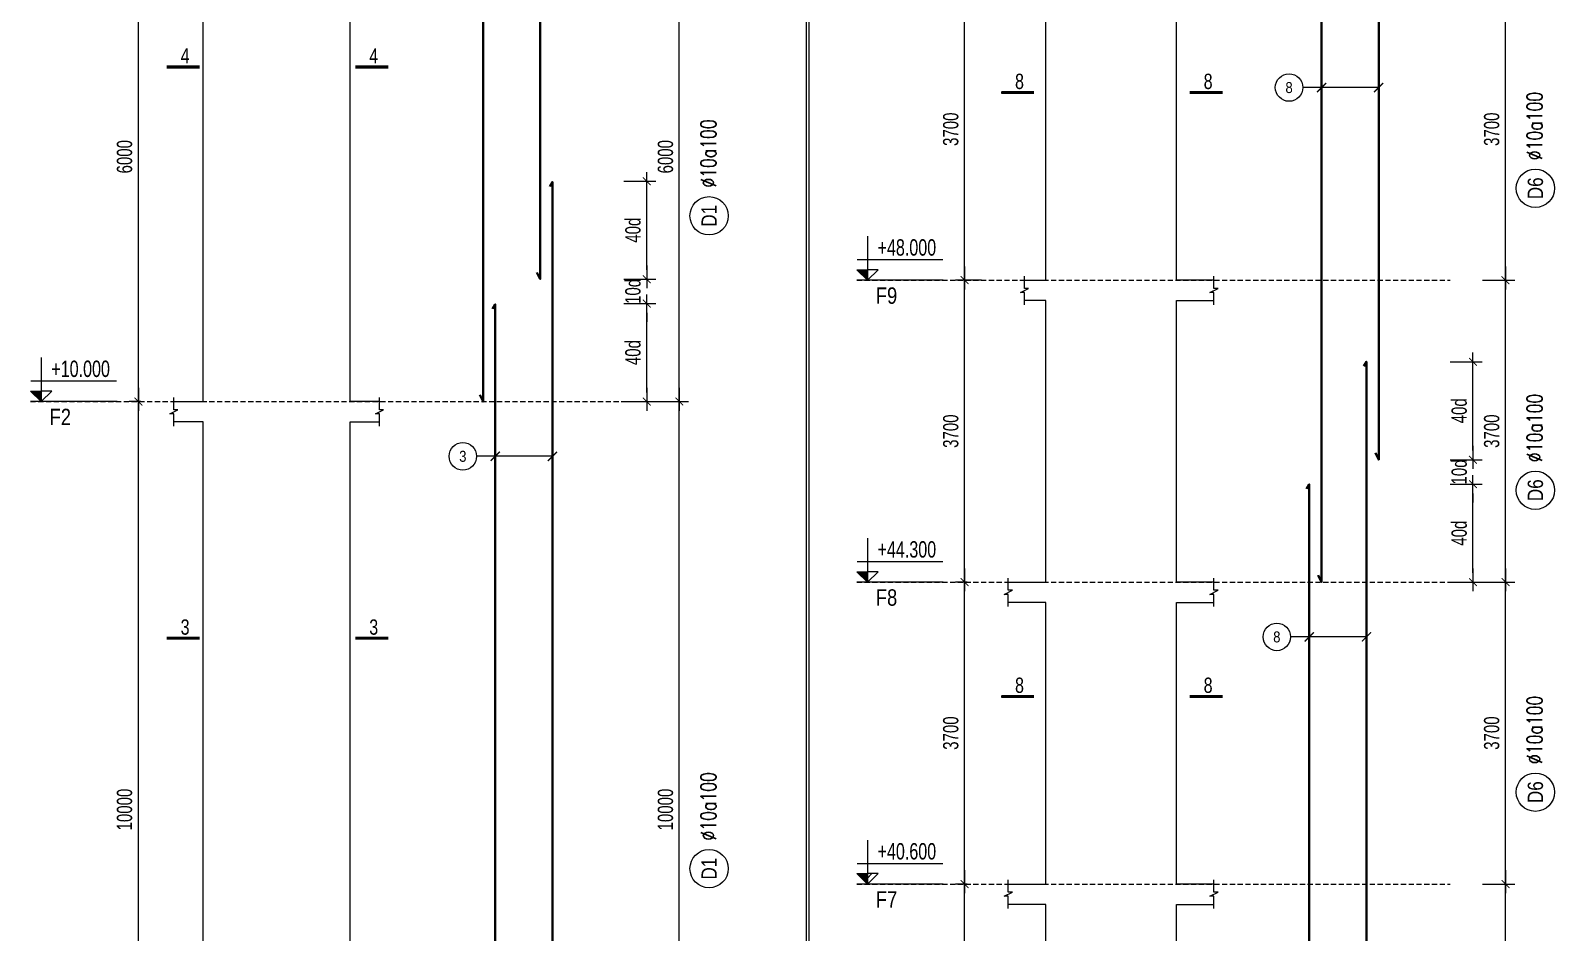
# Model space of a CAD drawing. Header units: millimetres. Extents: x 415878 to 795945, y 85573 to 378758.
# Drawn here: x 559575 to 578248, y 357072 to 368126 of the extents above; entities that cross this region are included whole.
import ezdxf
from ezdxf.enums import TextEntityAlignment as Align
from ezdxf.xclip import XClip

# ---------------------------------------------------------------- set-up
doc = ezdxf.new("R2010")
doc.units = ezdxf.units.MM
doc.linetypes.add('DASHED2', pattern=[9.524999999999999, 6.35, -3.175])
doc.layers.get('0').update_dxf_attribs({"lineweight": 20})
doc.layers.get('Defpoints').update_dxf_attribs({"color": 151, "lineweight": 9})
for name, color, linetype, lineweight in [('NDC_S_ANNO', 7, 'Continuous', 20), ('NDC_S_CONTINUOUS', 3, 'Continuous', 20), ('NDC_S_DIM', 1, 'Continuous', 15), ('NDC_S_ENG TITLE', 3, 'Continuous', 20), ('NDC_S_HATCH MATERIAL', 8, 'Continuous', 13), ('NDC_S_LEADER', 1, 'Continuous', 15), ('NDC_S_REBAR NO.', 7, 'Continuous', 20), ('NDC_S_REBAR NO. BOX', 1, 'Continuous', 9), ('NDC_S_STIRRUP', 4, 'Continuous', 40), ('NDC_S_TEXT SYMBOL', 7, 'Continuous', 20), ('NDC_S_VN TEXT', 7, 'Continuous', 20)]:
    doc.layers.add(name, color=color, linetype=linetype, lineweight=lineweight)
doc.styles.add('NDC_ANNO', font='', dxfattribs={"width": 0.8})
doc.styles.add('NDC_ARIAL', font='arial.ttf', dxfattribs={"width": 0.85})
doc.styles.add('NDC_DIM', font='', dxfattribs={"width": 0.75})
doc.styles.add('NDC_ROMANS', font='romans.shx', dxfattribs={"width": 0.7})
doc.styles.add('NDC_VIE TXT', font='arial.ttf', dxfattribs={"width": 0.8})
doc.styles.get('NDC_ANNO').set_extended_font_data('Dotum')
doc.styles.get('NDC_DIM').set_extended_font_data('Dotum')
doc.dimstyles.new('NDC_dim_75', dxfattribs={"dimscale": 75, "dimtxt": 2.5, "dimasz": 1.5, "dimexe": 1.5, "dimexo": 2.5, "dimgap": 1, "dimtad": 1, "dimdec": 0, "dimzin": 0, "dimdsep": 46, "dimtxsty": 'NDC_DIM', "dimblk": 'DIMMARK', "dimcen": 0.09, "dimdle": 1.2, "dimclrd": 1, "dimclre": 1, "dimclrt": 3, "dimadec": 0, "dimazin": 0, "dimtfac": 1, "dimtdec": 0, "dimtix": 1, "dimtofl": 0, "dimtmove": 0, "dimatfit": 3, "dimfxl": 8, "dimfxlon": 1, "dimtolj": 1, "dimtzin": 0, "dimarcsym": 0})

# ---------------------------------------------------------------- blocks, each defined once
blk = doc.blocks.new('*U25')
at = {"layer": 'NDC_S_ANNO', "color": 0, "linetype": 'ByBlock', "lineweight": -2}
blk.add_line((-4.357142640116527, 0.002997111644365447), (1.000000217026004, 0.002999782974066001), dxfattribs=at)
at = {"layer": 'NDC_S_ANNO', "ltscale": 0.005, "const_width": 0.5}
blk.add_lwpolyline([(1.000000217026004, 0.002999782974066001), (-4.357142640116527, 0.002997111644365447)], dxfattribs=at)
at = {"layer": 'NDC_S_TEXT SYMBOL', "linetype": 'ByBlock', "lineweight": -2, "style": 'NDC_ANNO', "width": 0.8}
blk.add_attdef('DETAIL', text='', height=2.5, dxfattribs=at).set_placement((-0.635006858396082, 1.824862175366434), align=Align.MIDDLE_RIGHT)
blk = doc.blocks.new('*U26')
at = {"layer": 'NDC_S_ANNO', "color": 0, "linetype": 'ByBlock', "lineweight": -2}
blk.add_line((1.000000217026004, 0.002997111644368654), (-4.357142640116527, 0.002999782974062794), dxfattribs=at)
at = {"layer": 'NDC_S_ANNO', "ltscale": 0.005, "const_width": 0.5}
blk.add_lwpolyline([(1.000000217026004, 0.002999782974066001), (-4.357142640116527, 0.002997111644365447)], dxfattribs=at)
at = {"layer": 'NDC_S_TEXT SYMBOL', "linetype": 'ByBlock', "lineweight": -2, "style": 'NDC_ANNO', "width": 0.8}
blk.add_attdef('DETAIL', text='', height=2.5, dxfattribs=at).set_placement((-0.635006858396082, 1.824862175366434), align=Align.MIDDLE_RIGHT)
blk = doc.blocks.new('DIMMARK')
at = {"layer": 'NDC_S_DIM', "color": 1}
blk.add_line((-1.5, 0), (1, 0), dxfattribs=at)
at = {"layer": 'NDC_S_DIM', "color": 2, "const_width": 0.1}
blk.add_lwpolyline([(-0.4242640687119285, -0.4242640687119285), (0.4242640687119285, 0.4242640687119285)], dxfattribs=at)
blk = doc.blocks.new('*D809')
at = {"layer": 'Defpoints', "color": 0, "transparency": 16777216}
for p in [(417199.433684675, 111329.3984995255), (417418.038433774, 111329.3984995255), (417418.0384337736, 101329.3984995254)]:
    blk.add_point(p, dxfattribs=at)
at = {"layer": 'NDC_S_HATCH MATERIAL', "color": 1, "lineweight": -2, "transparency": 16777216}
for p, q in [((417230.538433774, 111329.3984995255), (417086.933684675, 111329.3984995255)), ((417199.433684675, 101441.8984995254), (417199.433684675, 111216.8984995255)), ((417230.5384337736, 101329.3984995254), (417086.933684675, 101329.3984995254))]:
    blk.add_line(p, q, dxfattribs=at)
at = {"layer": 'NDC_S_HATCH MATERIAL', "color": 1, "lineweight": -2, "transparency": 16777216, "xscale": 112.5, "yscale": 112.5, "zscale": 112.5}
for p, rotation in [((417199.433684675, 111329.3984995255), 90), ((417199.433684675, 101329.3984995254), 270)]:
    blk.add_blockref('DIMMARK', p, dxfattribs=dict(at, rotation=rotation))
at = {"layer": 'NDC_S_HATCH MATERIAL', "color": 3, "transparency": 16777216, "insert": (417030.683684675, 106329.3984995255), "char_height": 187.5, "attachment_point": 5, "rotation": 90, "style": 'NDC_DIM'}
blk.add_mtext('\\A1;10000', dxfattribs=at)
blk = doc.blocks.new('*D810')
at = {"layer": 'Defpoints', "color": 0, "transparency": 16777216}
for p in [(417199.4336846752, 117329.3984995255), (417418.038433774, 117329.3984995255), (417418.038433774, 111329.3984995255)]:
    blk.add_point(p, dxfattribs=at)
at = {"layer": 'NDC_S_HATCH MATERIAL', "color": 1, "lineweight": -2, "transparency": 16777216}
for p, q in [((417230.538433774, 117329.3984995255), (417086.9336846752, 117329.3984995255)), ((417199.4336846752, 111441.8984995255), (417199.4336846752, 117216.8984995255)), ((417230.538433774, 111329.3984995255), (417086.9336846752, 111329.3984995255))]:
    blk.add_line(p, q, dxfattribs=at)
at = {"layer": 'NDC_S_HATCH MATERIAL', "color": 1, "lineweight": -2, "transparency": 16777216, "xscale": 112.5, "yscale": 112.5, "zscale": 112.5}
for p, rotation in [((417199.4336846752, 117329.3984995255), 90), ((417199.4336846752, 111329.3984995255), 270)]:
    blk.add_blockref('DIMMARK', p, dxfattribs=dict(at, rotation=rotation))
at = {"layer": 'NDC_S_HATCH MATERIAL', "color": 3, "transparency": 16777216, "insert": (417030.6836846752, 114329.3984995255), "char_height": 187.5, "attachment_point": 5, "rotation": 90, "style": 'NDC_DIM'}
blk.add_mtext('\\A1;6000', dxfattribs=at)
blk = doc.blocks.new('*D814')
at = {"layer": 'Defpoints', "color": 0, "transparency": 16777216}
for p in [(417199.4336846757, 141929.3984995254), (417418.0384337744, 141929.3984995254), (417418.0384337742, 138229.3984995254)]:
    blk.add_point(p, dxfattribs=at)
at = {"layer": 'NDC_S_HATCH MATERIAL', "color": 1, "lineweight": -2, "transparency": 16777216}
for p, q in [((417230.5384337744, 141929.3984995254), (417086.9336846757, 141929.3984995254)), ((417199.4336846757, 138341.8984995254), (417199.4336846757, 141816.8984995254)), ((417230.5384337742, 138229.3984995254), (417086.9336846757, 138229.3984995254))]:
    blk.add_line(p, q, dxfattribs=at)
at = {"layer": 'NDC_S_HATCH MATERIAL', "color": 1, "lineweight": -2, "transparency": 16777216, "xscale": 112.5, "yscale": 112.5, "zscale": 112.5}
for p, rotation in [((417199.4336846757, 141929.3984995254), 90), ((417199.4336846757, 138229.3984995254), 270)]:
    blk.add_blockref('DIMMARK', p, dxfattribs=dict(at, rotation=rotation))
at = {"layer": 'NDC_S_HATCH MATERIAL', "color": 3, "transparency": 16777216, "insert": (417030.6836846756, 140079.3984995254), "char_height": 187.5, "attachment_point": 5, "rotation": 90, "style": 'NDC_DIM'}
blk.add_mtext('\\A1;3700', dxfattribs=at)
blk = doc.blocks.new('*D815')
at = {"layer": 'Defpoints', "color": 0, "transparency": 16777216}
for p in [(417199.4336846759, 145629.3984995254), (417418.0384337744, 145629.3984995254), (417418.0384337744, 141929.3984995254)]:
    blk.add_point(p, dxfattribs=at)
at = {"layer": 'NDC_S_HATCH MATERIAL', "color": 1, "lineweight": -2, "transparency": 16777216}
for p, q in [((417230.5384337744, 145629.3984995254), (417086.9336846759, 145629.3984995254)), ((417199.4336846759, 142041.8984995254), (417199.4336846759, 145516.8984995254)), ((417230.5384337744, 141929.3984995254), (417086.9336846759, 141929.3984995254))]:
    blk.add_line(p, q, dxfattribs=at)
at = {"layer": 'NDC_S_HATCH MATERIAL', "color": 1, "lineweight": -2, "transparency": 16777216, "xscale": 112.5, "yscale": 112.5, "zscale": 112.5}
for p, rotation in [((417199.4336846759, 145629.3984995254), 90), ((417199.4336846759, 141929.3984995254), 270)]:
    blk.add_blockref('DIMMARK', p, dxfattribs=dict(at, rotation=rotation))
at = {"layer": 'NDC_S_HATCH MATERIAL', "color": 3, "transparency": 16777216, "insert": (417030.6836846758, 143779.3984995254), "char_height": 187.5, "attachment_point": 5, "rotation": 90, "style": 'NDC_DIM'}
blk.add_mtext('\\A1;3700', dxfattribs=at)
blk = doc.blocks.new('*D816')
at = {"layer": 'Defpoints', "color": 0, "transparency": 16777216}
for p in [(417199.4336846761, 149329.3984995254), (417595.8055082398, 149329.3984995254), (417418.0384337744, 145629.3984995254)]:
    blk.add_point(p, dxfattribs=at)
at = {"layer": 'NDC_S_HATCH MATERIAL', "color": 1, "lineweight": -2, "transparency": 16777216}
for p, q in [((417408.3055082398, 149329.3984995254), (417086.9336846761, 149329.3984995254)), ((417199.4336846761, 145741.8984995254), (417199.4336846761, 149216.8984995254)), ((417230.5384337744, 145629.3984995254), (417086.9336846761, 145629.3984995254))]:
    blk.add_line(p, q, dxfattribs=at)
at = {"layer": 'NDC_S_HATCH MATERIAL', "color": 1, "lineweight": -2, "transparency": 16777216, "xscale": 112.5, "yscale": 112.5, "zscale": 112.5}
for p, rotation in [((417199.4336846761, 149329.3984995254), 90), ((417199.4336846761, 145629.3984995254), 270)]:
    blk.add_blockref('DIMMARK', p, dxfattribs=dict(at, rotation=rotation))
at = {"layer": 'NDC_S_HATCH MATERIAL', "color": 3, "transparency": 16777216, "insert": (417030.6836846761, 147479.3984995254), "char_height": 187.5, "attachment_point": 5, "rotation": 90, "style": 'NDC_DIM'}
blk.add_mtext('\\A1;3700', dxfattribs=at)
blk = doc.blocks.new('*D817')
at = {"layer": 'Defpoints', "color": 0, "transparency": 16777216}
for p in [(417199.4336846764, 153029.3984995254), (417430.9967218214, 153029.3984995254), (417595.8055082398, 149329.3984995254)]:
    blk.add_point(p, dxfattribs=at)
at = {"layer": 'NDC_S_HATCH MATERIAL', "color": 1, "lineweight": -2, "transparency": 16777216}
for p, q in [((417243.4967218214, 153029.3984995254), (417086.9336846764, 153029.3984995254)), ((417199.4336846764, 149441.8984995254), (417199.4336846764, 152916.8984995254)), ((417408.3055082398, 149329.3984995254), (417086.9336846764, 149329.3984995254))]:
    blk.add_line(p, q, dxfattribs=at)
at = {"layer": 'NDC_S_HATCH MATERIAL', "color": 1, "lineweight": -2, "transparency": 16777216, "xscale": 112.5, "yscale": 112.5, "zscale": 112.5}
for p, rotation in [((417199.4336846764, 153029.3984995254), 90), ((417199.4336846764, 149329.3984995254), 270)]:
    blk.add_blockref('DIMMARK', p, dxfattribs=dict(at, rotation=rotation))
at = {"layer": 'NDC_S_HATCH MATERIAL', "color": 3, "transparency": 16777216, "insert": (417030.6836846763, 151179.3984995254), "char_height": 187.5, "attachment_point": 5, "rotation": 90, "style": 'NDC_DIM'}
blk.add_mtext('\\A1;3700', dxfattribs=at)
blk = doc.blocks.new('*D851')
at = {"layer": 'Defpoints', "color": 0, "transparency": 16777216}
for p in [(419794.5496749418, 112529.3984995251), (423428.6123127638, 112529.3984995251), (419794.5496749418, 111329.3984995254)]:
    blk.add_point(p, dxfattribs=at)
at = {"layer": 'NDC_S_HATCH MATERIAL', "color": 1, "lineweight": -2, "transparency": 16777216}
for p, q in [((423147.3623127638, 112529.3984995251), (423541.1123127638, 112529.3984995251)), ((423428.6123127638, 111441.8984995254), (423428.6123127638, 112416.8984995251)), ((423147.3623127638, 111329.3984995254), (423541.1123127638, 111329.3984995254))]:
    blk.add_line(p, q, dxfattribs=at)
at = {"layer": 'NDC_S_HATCH MATERIAL', "color": 1, "lineweight": -2, "transparency": 16777216, "xscale": 112.5, "yscale": 112.5, "zscale": 112.5}
for p, rotation in [((423428.6123127638, 112529.3984995251), 90), ((423428.6123127638, 111329.3984995254), 270)]:
    blk.add_blockref('DIMMARK', p, dxfattribs=dict(at, rotation=rotation))
at = {"layer": 'NDC_S_HATCH MATERIAL', "color": 3, "transparency": 16777216, "insert": (423259.8623127638, 111929.3984995253), "char_height": 187.5, "attachment_point": 5, "rotation": 90, "style": 'NDC_DIM'}
blk.add_mtext('\\A1;\\A1;40d', dxfattribs=at)
blk = doc.blocks.new('*D852')
at = {"layer": 'Defpoints', "color": 0, "transparency": 16777216}
for p in [(419794.5496749418, 112829.3984995251), (423428.612312764, 112829.3984995251), (419794.5496749418, 112529.3984995251)]:
    blk.add_point(p, dxfattribs=at)
at = {"layer": 'NDC_S_HATCH MATERIAL', "color": 1, "lineweight": -2, "transparency": 16777216}
for p, q in [((423428.612312764, 112941.8984995251), (423428.612312764, 113054.3984995251)), ((423147.362312764, 112829.3984995251), (423541.112312764, 112829.3984995251)), ((423147.362312764, 112529.3984995251), (423541.112312764, 112529.3984995251)), ((423428.612312764, 112416.8984995251), (423428.612312764, 112304.3984995251))]:
    blk.add_line(p, q, dxfattribs=at)
at = {"layer": 'NDC_S_HATCH MATERIAL', "color": 1, "lineweight": -2, "transparency": 16777216, "xscale": 112.5, "yscale": 112.5, "zscale": 112.5}
for p, rotation in [((423428.612312764, 112829.3984995251), 270), ((423428.612312764, 112529.3984995251), 90)]:
    blk.add_blockref('DIMMARK', p, dxfattribs=dict(at, rotation=rotation))
at = {"layer": 'NDC_S_HATCH MATERIAL', "color": 3, "transparency": 16777216, "insert": (423259.862312764, 112679.3984995252), "char_height": 187.5, "attachment_point": 5, "rotation": 90, "style": 'NDC_DIM'}
blk.add_mtext('\\A1;\\A1;10d', dxfattribs=at)
blk = doc.blocks.new('*D853')
at = {"layer": 'Defpoints', "color": 0, "transparency": 16777216}
for p in [(419794.5496749418, 114029.3984995251), (423428.6123127642, 114029.3984995251), (419794.5496749418, 112829.3984995251)]:
    blk.add_point(p, dxfattribs=at)
at = {"layer": 'NDC_S_HATCH MATERIAL', "color": 1, "lineweight": -2, "transparency": 16777216}
for p, q in [((423147.3623127642, 114029.3984995251), (423541.1123127642, 114029.3984995251)), ((423428.6123127642, 112941.8984995251), (423428.6123127642, 113916.8984995251)), ((423147.3623127642, 112829.3984995251), (423541.1123127642, 112829.3984995251))]:
    blk.add_line(p, q, dxfattribs=at)
at = {"layer": 'NDC_S_HATCH MATERIAL', "color": 1, "lineweight": -2, "transparency": 16777216, "xscale": 112.5, "yscale": 112.5, "zscale": 112.5}
for p, rotation in [((423428.6123127642, 114029.3984995251), 90), ((423428.6123127642, 112829.3984995251), 270)]:
    blk.add_blockref('DIMMARK', p, dxfattribs=dict(at, rotation=rotation))
at = {"layer": 'NDC_S_HATCH MATERIAL', "color": 3, "transparency": 16777216, "insert": (423259.8623127642, 113429.3984995252), "char_height": 187.5, "attachment_point": 5, "rotation": 90, "style": 'NDC_DIM'}
blk.add_mtext('\\A1;\\A1;40d', dxfattribs=at)
blk = doc.blocks.new('*D866')
at = {"layer": 'Defpoints', "color": 0, "transparency": 16777216}
for p in [(419794.5496749418, 146829.3984995252), (423428.6123127689, 146829.3984995252), (419794.5496749418, 145629.3984995254)]:
    blk.add_point(p, dxfattribs=at)
at = {"layer": 'NDC_S_HATCH MATERIAL', "color": 1, "lineweight": -2, "transparency": 16777216}
for p, q in [((423147.3623127689, 146829.3984995252), (423541.1123127689, 146829.3984995252)), ((423428.6123127689, 145741.8984995254), (423428.6123127689, 146716.8984995252)), ((423147.3623127689, 145629.3984995254), (423541.1123127689, 145629.3984995254))]:
    blk.add_line(p, q, dxfattribs=at)
at = {"layer": 'NDC_S_HATCH MATERIAL', "color": 1, "lineweight": -2, "transparency": 16777216, "xscale": 112.5, "yscale": 112.5, "zscale": 112.5}
for p, rotation in [((423428.6123127689, 146829.3984995252), 90), ((423428.6123127689, 145629.3984995254), 270)]:
    blk.add_blockref('DIMMARK', p, dxfattribs=dict(at, rotation=rotation))
at = {"layer": 'NDC_S_HATCH MATERIAL', "color": 3, "transparency": 16777216, "insert": (423259.8623127688, 146229.3984995253), "char_height": 187.5, "attachment_point": 5, "rotation": 90, "style": 'NDC_DIM'}
blk.add_mtext('\\A1;\\A1;40d', dxfattribs=at)
blk = doc.blocks.new('*D867')
at = {"layer": 'Defpoints', "color": 0, "transparency": 16777216}
for p in [(419794.5496749418, 147129.3984995252), (423428.6123127691, 147129.3984995252), (419794.5496749418, 146829.3984995252)]:
    blk.add_point(p, dxfattribs=at)
at = {"layer": 'NDC_S_HATCH MATERIAL', "color": 1, "lineweight": -2, "transparency": 16777216}
for p, q in [((423428.6123127691, 147241.8984995252), (423428.6123127691, 147354.3984995252)), ((423147.3623127691, 147129.3984995252), (423541.1123127691, 147129.3984995252)), ((423147.3623127691, 146829.3984995252), (423541.1123127691, 146829.3984995252)), ((423428.6123127691, 146716.8984995252), (423428.6123127691, 146604.3984995252))]:
    blk.add_line(p, q, dxfattribs=at)
at = {"layer": 'NDC_S_HATCH MATERIAL', "color": 1, "lineweight": -2, "transparency": 16777216, "xscale": 112.5, "yscale": 112.5, "zscale": 112.5}
for p, rotation in [((423428.6123127691, 147129.3984995252), 270), ((423428.6123127691, 146829.3984995252), 90)]:
    blk.add_blockref('DIMMARK', p, dxfattribs=dict(at, rotation=rotation))
at = {"layer": 'NDC_S_HATCH MATERIAL', "color": 3, "transparency": 16777216, "insert": (423259.8623127691, 146979.3984995252), "char_height": 187.5, "attachment_point": 5, "rotation": 90, "style": 'NDC_DIM'}
blk.add_mtext('\\A1;\\A1;10d', dxfattribs=at)
blk = doc.blocks.new('*D868')
at = {"layer": 'Defpoints', "color": 0, "transparency": 16777216}
for p in [(419794.5496749418, 148329.3984995252), (423428.6123127693, 148329.3984995252), (419794.5496749418, 147129.3984995252)]:
    blk.add_point(p, dxfattribs=at)
at = {"layer": 'NDC_S_HATCH MATERIAL', "color": 1, "lineweight": -2, "transparency": 16777216}
for p, q in [((423147.3623127693, 148329.3984995252), (423541.1123127693, 148329.3984995252)), ((423428.6123127693, 147241.8984995252), (423428.6123127693, 148216.8984995252)), ((423147.3623127693, 147129.3984995252), (423541.1123127693, 147129.3984995252))]:
    blk.add_line(p, q, dxfattribs=at)
at = {"layer": 'NDC_S_HATCH MATERIAL', "color": 1, "lineweight": -2, "transparency": 16777216, "xscale": 112.5, "yscale": 112.5, "zscale": 112.5}
for p, rotation in [((423428.6123127693, 148329.3984995252), 90), ((423428.6123127693, 147129.3984995252), 270)]:
    blk.add_blockref('DIMMARK', p, dxfattribs=dict(at, rotation=rotation))
at = {"layer": 'NDC_S_HATCH MATERIAL', "color": 3, "transparency": 16777216, "insert": (423259.8623127693, 147729.3984995252), "char_height": 187.5, "attachment_point": 5, "rotation": 90, "style": 'NDC_DIM'}
blk.add_mtext('\\A1;\\A1;40d', dxfattribs=at)
blk = doc.blocks.new('*D923')
at = {"layer": 'Defpoints', "color": 0, "transparency": 16777216}
for p in [(419794.5496749418, 111329.3984995254), (423826.9947222878, 111329.3984995254), (419794.5496749418, 101329.3984995253)]:
    blk.add_point(p, dxfattribs=at)
at = {"layer": 'NDC_S_VN TEXT', "color": 1, "lineweight": -2, "transparency": 16777216}
for p, q in [((423545.7447222878, 111329.3984995254), (423939.4947222878, 111329.3984995254)), ((423826.9947222878, 101441.8984995253), (423826.9947222878, 111216.8984995254)), ((423545.7447222878, 101329.3984995253), (423939.4947222878, 101329.3984995253))]:
    blk.add_line(p, q, dxfattribs=at)
at = {"layer": 'NDC_S_VN TEXT', "color": 1, "lineweight": -2, "transparency": 16777216, "xscale": 112.5, "yscale": 112.5, "zscale": 112.5}
for p, rotation in [((423826.9947222878, 111329.3984995254), 90), ((423826.9947222878, 101329.3984995253), 270)]:
    blk.add_blockref('DIMMARK', p, dxfattribs=dict(at, rotation=rotation))
at = {"layer": 'NDC_S_VN TEXT', "color": 3, "transparency": 16777216, "insert": (423658.2447222878, 106329.3984995254), "char_height": 187.5, "attachment_point": 5, "rotation": 90, "style": 'NDC_DIM'}
blk.add_mtext('\\A1;10000', dxfattribs=at)
blk = doc.blocks.new('*D924')
at = {"layer": 'Defpoints', "color": 0, "transparency": 16777216}
for p in [(419794.5496749418, 117329.3984995254), (423826.994722288, 117329.3984995254), (419794.5496749418, 111329.3984995254)]:
    blk.add_point(p, dxfattribs=at)
at = {"layer": 'NDC_S_VN TEXT', "color": 1, "lineweight": -2, "transparency": 16777216}
for p, q in [((423545.744722288, 117329.3984995254), (423939.494722288, 117329.3984995254)), ((423826.994722288, 111441.8984995254), (423826.994722288, 117216.8984995254)), ((423545.744722288, 111329.3984995254), (423939.494722288, 111329.3984995254))]:
    blk.add_line(p, q, dxfattribs=at)
at = {"layer": 'NDC_S_VN TEXT', "color": 1, "lineweight": -2, "transparency": 16777216, "xscale": 112.5, "yscale": 112.5, "zscale": 112.5}
for p, rotation in [((423826.994722288, 117329.3984995254), 90), ((423826.994722288, 111329.3984995254), 270)]:
    blk.add_blockref('DIMMARK', p, dxfattribs=dict(at, rotation=rotation))
at = {"layer": 'NDC_S_VN TEXT', "color": 3, "transparency": 16777216, "insert": (423658.244722288, 114329.3984995255), "char_height": 187.5, "attachment_point": 5, "rotation": 90, "style": 'NDC_DIM'}
blk.add_mtext('\\A1;6000', dxfattribs=at)
blk = doc.blocks.new('*D928')
at = {"layer": 'Defpoints', "color": 0, "transparency": 16777216}
for p in [(419794.5496749418, 141929.3984995254), (423826.994722289, 141929.3984995254), (419794.5496749418, 138229.3984995256)]:
    blk.add_point(p, dxfattribs=at)
at = {"layer": 'NDC_S_VN TEXT', "color": 1, "lineweight": -2, "transparency": 16777216}
for p, q in [((423545.744722289, 141929.3984995254), (423939.494722289, 141929.3984995254)), ((423826.994722289, 138341.8984995256), (423826.994722289, 141816.8984995254)), ((423545.744722289, 138229.3984995256), (423939.494722289, 138229.3984995256))]:
    blk.add_line(p, q, dxfattribs=at)
at = {"layer": 'NDC_S_VN TEXT', "color": 1, "lineweight": -2, "transparency": 16777216, "xscale": 112.5, "yscale": 112.5, "zscale": 112.5}
for p, rotation in [((423826.994722289, 141929.3984995254), 90), ((423826.994722289, 138229.3984995256), 270)]:
    blk.add_blockref('DIMMARK', p, dxfattribs=dict(at, rotation=rotation))
at = {"layer": 'NDC_S_VN TEXT', "color": 3, "transparency": 16777216, "insert": (423658.2447222889, 140079.3984995255), "char_height": 187.5, "attachment_point": 5, "rotation": 90, "style": 'NDC_DIM'}
blk.add_mtext('\\A1;3700', dxfattribs=at)
blk = doc.blocks.new('*D929')
at = {"layer": 'Defpoints', "color": 0, "transparency": 16777216}
for p in [(419794.5496749418, 145629.3984995255), (423826.9947222892, 145629.3984995255), (419794.5496749418, 141929.3984995254)]:
    blk.add_point(p, dxfattribs=at)
at = {"layer": 'NDC_S_VN TEXT', "color": 1, "lineweight": -2, "transparency": 16777216}
for p, q in [((423545.7447222892, 145629.3984995255), (423939.4947222892, 145629.3984995255)), ((423826.9947222892, 142041.8984995254), (423826.9947222892, 145516.8984995255)), ((423545.7447222892, 141929.3984995254), (423939.4947222892, 141929.3984995254))]:
    blk.add_line(p, q, dxfattribs=at)
at = {"layer": 'NDC_S_VN TEXT', "color": 1, "lineweight": -2, "transparency": 16777216, "xscale": 112.5, "yscale": 112.5, "zscale": 112.5}
for p, rotation in [((423826.9947222892, 145629.3984995255), 90), ((423826.9947222892, 141929.3984995254), 270)]:
    blk.add_blockref('DIMMARK', p, dxfattribs=dict(at, rotation=rotation))
at = {"layer": 'NDC_S_VN TEXT', "color": 3, "transparency": 16777216, "insert": (423658.2447222891, 143779.3984995255), "char_height": 187.5, "attachment_point": 5, "rotation": 90, "style": 'NDC_DIM'}
blk.add_mtext('\\A1;3700', dxfattribs=at)
blk = doc.blocks.new('*D930')
at = {"layer": 'Defpoints', "color": 0, "transparency": 16777216}
for p in [(419794.5496749418, 149329.3984995254), (423826.9947222894, 149329.3984995254), (419794.5496749418, 145629.3984995255)]:
    blk.add_point(p, dxfattribs=at)
at = {"layer": 'NDC_S_VN TEXT', "color": 1, "lineweight": -2, "transparency": 16777216}
for p, q in [((423545.7447222894, 149329.3984995254), (423939.4947222894, 149329.3984995254)), ((423826.9947222894, 145741.8984995255), (423826.9947222894, 149216.8984995254)), ((423545.7447222894, 145629.3984995255), (423939.4947222894, 145629.3984995255))]:
    blk.add_line(p, q, dxfattribs=at)
at = {"layer": 'NDC_S_VN TEXT', "color": 1, "lineweight": -2, "transparency": 16777216, "xscale": 112.5, "yscale": 112.5, "zscale": 112.5}
for p, rotation in [((423826.9947222894, 149329.3984995254), 90), ((423826.9947222894, 145629.3984995255), 270)]:
    blk.add_blockref('DIMMARK', p, dxfattribs=dict(at, rotation=rotation))
at = {"layer": 'NDC_S_VN TEXT', "color": 3, "transparency": 16777216, "insert": (423658.2447222894, 147479.3984995255), "char_height": 187.5, "attachment_point": 5, "rotation": 90, "style": 'NDC_DIM'}
blk.add_mtext('\\A1;3700', dxfattribs=at)
blk = doc.blocks.new('*D931')
at = {"layer": 'Defpoints', "color": 0, "transparency": 16777216}
for p in [(419794.5496749418, 153029.3984995254), (423826.9947222897, 153029.3984995254), (419794.5496749418, 149329.3984995254)]:
    blk.add_point(p, dxfattribs=at)
at = {"layer": 'NDC_S_VN TEXT', "color": 1, "lineweight": -2, "transparency": 16777216}
for p, q in [((423545.7447222897, 153029.3984995254), (423939.4947222897, 153029.3984995254)), ((423826.9947222897, 149441.8984995254), (423826.9947222897, 152916.8984995254)), ((423545.7447222897, 149329.3984995254), (423939.4947222897, 149329.3984995254))]:
    blk.add_line(p, q, dxfattribs=at)
at = {"layer": 'NDC_S_VN TEXT', "color": 1, "lineweight": -2, "transparency": 16777216, "xscale": 112.5, "yscale": 112.5, "zscale": 112.5}
for p, rotation in [((423826.9947222897, 153029.3984995254), 90), ((423826.9947222897, 149329.3984995254), 270)]:
    blk.add_blockref('DIMMARK', p, dxfattribs=dict(at, rotation=rotation))
at = {"layer": 'NDC_S_VN TEXT', "color": 3, "transparency": 16777216, "insert": (423658.2447222896, 151179.3984995254), "char_height": 187.5, "attachment_point": 5, "rotation": 90, "style": 'NDC_DIM'}
blk.add_mtext('\\A1;3700', dxfattribs=at)
blk = doc.blocks.new('CD')
at = {"layer": 'NDC_S_ANNO'}
blk.add_hatch(color=3, dxfattribs=at).paths.add_polyline_path([(5.820766091346741e-10, 159.6954857552046), (-161.2010908627417, 159.6954857552046), (5.820766091346741e-10, -5.529727786779404e-10)])
at = {"layer": 'NDC_S_ANNO', "ltscale": 50}
h = blk.add_hatch(dxfattribs=at)
h.set_pattern_fill('ANSI31', color=256, scale=140.6250541793833, style=0)
h.set_pattern_definition([(45, (5.820766091346741e-10, 0), (-315.7122508925224, 315.7122508925224), [])])
h.paths.add_polyline_path([(5.820766091346741e-10, 159.6954857552046), (5.820766091346741e-10, -5.529727786779404e-10), (161.2010908930097, 159.6954857552046)])
for p, q in [((-159.2704896852956, 314.0833880473947), (1146.947077315999, 314.0833880473947)), ((1156.125648126763, 0), (-163.8695725132129, 0))]:
    blk.add_line(p, q, dxfattribs=at)
for points in [[(5.820766091346741e-10, 669.4950748638657), (5.820766091346741e-10, -5.529727786779404e-10)], [(5.820766091346741e-10, -5.529727786779404e-10), (-161.2010908627417, 159.6954857552046), (5.820766091346741e-10, 159.6954857552046)], [(5.820766091346741e-10, -5.529727786779404e-10), (161.2010908930097, 159.6954857552046), (5.820766091346741e-10, 159.6954857552046)]]:
    blk.add_lwpolyline(points, dxfattribs=at)
at = {"layer": 'NDC_S_TEXT SYMBOL', "color": 3, "style": 'NDC_DIM', "width": 0.7}
blk.add_attdef('COT', (153.9534816145897, 374.6377722059842), '', height=250, dxfattribs=at)
blk = doc.blocks.new('MATDUNGCOTC1')
at = {"layer": 'NDC_S_CONTINUOUS'}
for points in [[(417934.5496749418, 149329.3984995254), (418194.5496749418, 149329.3984995254), (418194.5496749418, 152779.3984995254), (417934.5496749418, 152779.3984995254)], [(420254.5496749418, 149329.3984995254), (419794.5496749418, 149329.3984995254), (419794.5496749418, 152779.3984995254), (420124.5496749418, 152779.3984995254)], [(417734.5496749418, 145629.3984995254), (418194.5496749418, 145629.3984995254), (418194.5496749418, 149079.3984995254), (417934.5496749418, 149079.3984995254)], [(420254.5496749418, 145629.3984995254), (419794.5496749418, 145629.3984995254), (419794.5496749418, 149079.3984995254), (420254.5496749418, 149079.3984995254)], [(417734.5496749418, 141929.3984995254), (418194.5496749418, 141929.3984995254), (418194.5496749418, 145379.3984995254), (417734.5496749418, 145379.3984995254)], [(420254.5496749418, 141929.3984995254), (419794.5496749418, 141929.3984995254), (419794.5496749418, 145379.3984995254), (420254.5496749418, 145379.3984995254)], [(417734.5496749418, 138229.3984995254), (418194.5496749418, 138229.3984995254), (418194.5496749418, 141679.3984995254), (417734.5496749418, 141679.3984995254)], [(420254.5496749418, 138229.3984995254), (419794.5496749418, 138229.3984995254), (419794.5496749418, 141679.3984995254), (420254.5496749418, 141679.3984995254)], [(417634.5496749418, 111329.3984995254), (417994.5496749418, 111329.3984995254), (417994.5496749418, 117079.3984995254), (417634.5496749418, 117079.3984995254)], [(420154.5496749418, 111329.3984995254), (419794.5496749418, 111329.3984995254), (419794.5496749418, 117079.3984995254), (420154.5496749418, 117079.3984995254)], [(417634.5496749418, 101329.3984995254), (417994.5496749418, 101329.3984995254), (417994.5496749418, 111079.3984995254), (417634.5496749418, 111079.3984995254)], [(420154.5496749418, 101329.3984995254), (419794.5496749418, 101329.3984995254), (419794.5496749418, 111079.3984995254), (420154.5496749418, 111079.3984995254)]]:
    blk.add_lwpolyline(points, dxfattribs=at)
at = {"layer": 'NDC_S_DIM', "ltscale": 40}
for points in [[(417934.5496749418, 149029.3984995254), (417934.5496749418, 149179.3984995254), (417884.5496749418, 149179.3984995254), (417984.5496749418, 149229.3984995254), (417934.5496749418, 149229.3984995254), (417934.5496749418, 149379.3984995254)], [(420254.5496749418, 149029.3984995254), (420254.5496749418, 149179.3984995254), (420204.5496749418, 149179.3984995254), (420304.5496749418, 149229.3984995254), (420254.5496749418, 149229.3984995254), (420254.5496749418, 149379.3984995254)], [(417734.5496749418, 145329.3984995254), (417734.5496749418, 145479.3984995254), (417684.5496749418, 145479.3984995254), (417784.5496749418, 145529.3984995254), (417734.5496749418, 145529.3984995254), (417734.5496749418, 145679.3984995254)], [(420254.5496749418, 145329.3984995254), (420254.5496749418, 145479.3984995254), (420204.5496749418, 145479.3984995254), (420304.5496749418, 145529.3984995254), (420254.5496749418, 145529.3984995254), (420254.5496749418, 145679.3984995254)], [(417734.5496749418, 141629.3984995254), (417734.5496749418, 141779.3984995254), (417684.5496749418, 141779.3984995254), (417784.5496749418, 141829.3984995254), (417734.5496749418, 141829.3984995254), (417734.5496749418, 141979.3984995254)], [(420254.5496749418, 141629.3984995254), (420254.5496749418, 141779.3984995254), (420204.5496749418, 141779.3984995254), (420304.5496749418, 141829.3984995254), (420254.5496749418, 141829.3984995254), (420254.5496749418, 141979.3984995254)], [(417634.5496749418, 111029.3984995254), (417634.5496749418, 111179.3984995254), (417584.5496749418, 111179.3984995254), (417684.5496749418, 111229.3984995254), (417634.5496749418, 111229.3984995254), (417634.5496749418, 111379.3984995254)], [(420154.5496749418, 111029.3984995254), (420154.5496749418, 111179.3984995254), (420104.5496749418, 111179.3984995254), (420204.5496749418, 111229.3984995254), (420154.5496749418, 111229.3984995254), (420154.5496749418, 111379.3984995254)]]:
    blk.add_lwpolyline(points, dxfattribs=at)
at = {"layer": 'NDC_S_HATCH MATERIAL', "linetype": 'DASHED2', "ltscale": 10}
for p, q in [((415877.8793179487, 149329.3984995254), (423147.3623127794, 149329.3984995254)), ((415877.8793179487, 145629.3984995254), (423147.3623127794, 145629.3984995254)), ((415877.8793179487, 141929.3984995254), (423147.3623127794, 141929.3984995254)), ((415877.8793179487, 111329.3984995255), (423147.3623127794, 111329.3984995253))]:
    blk.add_line(p, q, dxfattribs=at)
at = {"layer": 'NDC_S_LEADER', "ltscale": 0.005}
for centre in [(421175.2516528851, 151690.3179543444), (421025.2516528828, 144958.3267508349), (421175.2516528799, 110658.3267508349)]:
    blk.add_circle(centre, 168.749999999483, dxfattribs=at)
at = {"layer": 'NDC_S_REBAR NO. BOX'}
for centre in [(424192.7199499724, 150455.5763106554), (424192.7199499722, 146755.5763106555), (424192.7199499719, 143055.5763106555), (424192.7199499708, 113605.5763106554), (424192.7199499698, 105605.5763106554)]:
    blk.add_circle(centre, 234.8327636705481, dxfattribs=at)
at = {"layer": 'NDC_S_STIRRUP'}
for points in [[(422233.1867700121, 147212.8430402989), (422273.1867700121, 147129.3984995255), (422273.1867700132, 155279.3984995252), (422239.6509448868, 155224.5513283254)], [(421533.1867700121, 145712.8430403025), (421573.1867700121, 145629.3984995291), (421573.1867700131, 154029.3984995253), (421539.6509448867, 153974.5513283255)], [(422083.1867700106, 139812.8430402951), (422123.1867700106, 139729.3984995217), (422123.1867700108, 148329.3984995252), (422089.6509448842, 148274.5513283254)], [(421383.1867700106, 138312.8430402988), (421423.1867700106, 138229.3984995254), (421423.1867700107, 146829.3984995254), (421389.6509448842, 146774.5513283255)], [(422083.1867700078, 112912.8430402951), (422123.1867700078, 112829.3984995217), (422123.1867700078, 120029.398499525), (422089.6509448812, 119974.5513283251)], [(421383.1867700078, 111412.8430402987), (421423.1867700078, 111329.3984995253), (421423.1867700078, 118529.3984995251), (421389.6509448812, 118474.5513283252)], [(422233.1867700073, 102912.8430402988), (422273.1867700073, 102829.3984995254), (422273.1867700078, 114021.3682989177), (422239.6509448812, 113966.5211277178)], [(421533.1867700073, 101412.8430403024), (421573.1867700073, 101329.398499529), (421573.1867700078, 112521.3682989177), (421539.6509448812, 112466.5211277179)]]:
    blk.add_lwpolyline(points, dxfattribs=at)
at = {"layer": 'NDC_S_DIM', "color": 2, "xscale": 75, "yscale": 75, "zscale": 75}
for name, p, values in [('*U25', (417974.5496651757, 151629.2635092915), {'DETAIL': '8'}), ('*U26', (420285.621093747, 151629.2636295014), {'DETAIL': '8'}), ('*U25', (417974.5977635286, 144229.2635093155), {'DETAIL': '8'}), ('*U26', (420285.621093747, 144229.2635092915), {'DETAIL': '8'}), ('*U25', (417874.5496651757, 115429.2635092915), {'DETAIL': '4'}), ('*U26', (420185.621093747, 115429.2635092915), {'DETAIL': '4'}), ('*U25', (417874.5496651757, 108429.2635092915), {'DETAIL': '3'}), ('*U26', (420185.621093747, 108429.2636295014), {'DETAIL': '3'})]:
    blk.add_blockref(name, p, dxfattribs=at).add_auto_attribs(values)
at = {"layer": 'NDC_S_DIM'}
ref = blk.add_blockref('CD', (416009.5602244331, 149329.3984995254), dxfattribs=dict(at, xscale=0.8035714285714284, yscale=0.8035714285714284, zscale=0.8035714285714284))
ref.add_attrib('COT', '+48.000', (416133.2728435877, 149630.4467093337), dxfattribs={"layer": '0', "color": 3, "height": 200.8928571428572, "style": 'NDC_DIM', "width": 0.75})
ref = blk.add_blockref('CD', (416009.5602244331, 145629.3984995254), dxfattribs=dict(at, xscale=0.8035714285714284, yscale=0.8035714285714284, zscale=0.8035714285714284))
ref.add_attrib('COT', '+44.300', (416133.2728435877, 145930.4467093337), dxfattribs={"layer": '0', "color": 3, "height": 200.8928571428572, "style": 'NDC_DIM', "width": 0.75})
ref = blk.add_blockref('CD', (416009.5602244331, 141929.3984995254), dxfattribs=dict(at, xscale=0.8035714285714284, yscale=0.8035714285714284, zscale=0.8035714285714284))
ref.add_attrib('COT', '+40.600', (416133.2728435877, 142230.4467093337), dxfattribs={"layer": '0', "color": 3, "height": 200.8928571428572, "style": 'NDC_DIM', "width": 0.75})
ref = blk.add_blockref('CD', (416009.5602244331, 111329.3984995255), dxfattribs=dict(at, xscale=0.8035714285714284, yscale=0.8035714285714284, zscale=0.8035714285714284))
ref.add_attrib('COT', '+10.000', (416133.2728435877, 111630.4467093339), dxfattribs={"layer": '0', "color": 3, "height": 200.8928571428572, "style": 'NDC_DIM', "width": 0.75})
at = {"layer": 'NDC_S_ENG TITLE', "ltscale": 3, "style": 'NDC_ROMANS', "width": 0.75}
for p in [(424277.7981552536, 150799.8512732896), (424277.7981552533, 147099.8512732897), (424277.7981552531, 143399.8512732897), (424277.7981552521, 113949.8512732897), (424277.7981552511, 105949.8512732896)]:
    blk.add_text('%%C10a100', height=187.5, rotation=90, dxfattribs=at).set_placement(p)
at = {"layer": 'NDC_S_REBAR NO.', "style": 'NDC_ARIAL', "width": 0.8}
for s, p in [('D6', (424192.7199499724, 150455.5763106554)), ('D6', (424192.7199499722, 146755.5763106555)), ('D6', (424192.7199499719, 143055.5763106555)), ('D1', (424192.7199499708, 113605.5763106554)), ('D1', (424192.7199499698, 105605.5763106554))]:
    blk.add_text(s, height=187.5, rotation=90, dxfattribs=at).set_placement(p, align=Align.MIDDLE_CENTER)
at = {"layer": 'NDC_S_VN TEXT', "style": 'NDC_ARIAL', "width": 0.85}
for s, p in [('8', (421175.2516528851, 151690.3179543444)), ('8', (421025.2516528828, 144958.3267508349)), ('3', (421175.2516528799, 110658.3267508349))]:
    blk.add_text(s, height=134.9999999995864, dxfattribs=at).set_placement(p, align=Align.MIDDLE_CENTER)
at = {"layer": 'NDC_S_VN TEXT', "style": 'NDC_VIE TXT', "width": 0.8}
for s, p in [('F9', (416112.2991454075, 149140.9813457644)), ('F8', (416112.2991454075, 145440.9813457644)), ('F7', (416112.2991454075, 141740.9813457644)), ('F2', (416112.2991454075, 111140.9813457645))]:
    blk.add_text(s, height=200.8928571428571, dxfattribs=at).set_placement(p, align=Align.MIDDLE_LEFT)
at = {"layer": 'NDC_S_HATCH MATERIAL'}
for base, p1, p2, picture, middle in [((417199.4336846764, 153029.3984995254), (417595.8055082398, 149329.3984995254), (417430.9967218214, 153029.3984995254), '*D817', (417030.6836846763, 151179.3984995254)), ((417199.4336846761, 149329.3984995254), (417418.0384337744, 145629.3984995254), (417595.8055082398, 149329.3984995254), '*D816', (417030.6836846761, 147479.3984995254)), ((417199.4336846759, 145629.3984995254), (417418.0384337744, 141929.3984995254), (417418.0384337744, 145629.3984995254), '*D815', (417030.6836846758, 143779.3984995254)), ((417199.4336846757, 141929.3984995254), (417418.0384337742, 138229.3984995254), (417418.0384337744, 141929.3984995254), '*D814', (417030.6836846756, 140079.3984995254)), ((417199.4336846752, 117329.3984995255), (417418.038433774, 111329.3984995255), (417418.038433774, 117329.3984995255), '*D810', (417030.6836846752, 114329.3984995255)), ((417199.433684675, 111329.3984995255), (417418.0384337736, 101329.3984995254), (417418.038433774, 111329.3984995255), '*D809', (417030.683684675, 106329.3984995255))]:
    dim = blk.add_linear_dim(base=base, p1=p1, p2=p2, angle=90, dimstyle='NDC_dim_75', override={"dimtmove": 1}, dxfattribs=at)
    dim.commit()
    dim.dimension.update_dxf_attribs({"geometry": picture, "text_midpoint": middle})
for base, p1, p2, text, picture, middle in [((423428.6123127693, 148329.3984995252), (419794.5496749418, 147129.3984995252), (419794.5496749418, 148329.3984995252), '\\A1;40d', '*D868', (423259.8623127693, 147729.3984995252)), ((423428.6123127691, 147129.3984995252), (419794.5496749418, 146829.3984995252), (419794.5496749418, 147129.3984995252), '\\A1;10d', '*D867', (423259.8623127691, 146979.3984995252)), ((423428.6123127689, 146829.3984995252), (419794.5496749418, 145629.3984995254), (419794.5496749418, 146829.3984995252), '\\A1;40d', '*D866', (423259.8623127688, 146229.3984995253)), ((423428.6123127642, 114029.3984995251), (419794.5496749418, 112829.3984995251), (419794.5496749418, 114029.3984995251), '\\A1;40d', '*D853', (423259.8623127642, 113429.3984995252)), ((423428.612312764, 112829.3984995251), (419794.5496749418, 112529.3984995251), (419794.5496749418, 112829.3984995251), '\\A1;10d', '*D852', (423259.862312764, 112679.3984995252)), ((423428.6123127638, 112529.3984995251), (419794.5496749418, 111329.3984995254), (419794.5496749418, 112529.3984995251), '\\A1;40d', '*D851', (423259.8623127638, 111929.3984995253))]:
    dim = blk.add_linear_dim(base=base, p1=p1, p2=p2, angle=90, text=text, dimstyle='NDC_dim_75', override={"dimtmove": 1, "dimfxl": 3.75}, dxfattribs=at)
    dim.commit()
    dim.dimension.update_dxf_attribs({"geometry": picture, "text_midpoint": middle})
at = {"layer": 'NDC_S_VN TEXT'}
for base, p1, p2, picture, middle in [((423826.9947222897, 153029.3984995254), (419794.5496749418, 149329.3984995254), (419794.5496749418, 153029.3984995254), '*D931', (423658.2447222896, 151179.3984995254)), ((423826.9947222894, 149329.3984995254), (419794.5496749418, 145629.3984995255), (419794.5496749418, 149329.3984995254), '*D930', (423658.2447222894, 147479.3984995255)), ((423826.9947222892, 145629.3984995255), (419794.5496749418, 141929.3984995254), (419794.5496749418, 145629.3984995255), '*D929', (423658.2447222891, 143779.3984995255)), ((423826.994722289, 141929.3984995254), (419794.5496749418, 138229.3984995256), (419794.5496749418, 141929.3984995254), '*D928', (423658.2447222889, 140079.3984995255)), ((423826.994722288, 117329.3984995254), (419794.5496749418, 111329.3984995254), (419794.5496749418, 117329.3984995254), '*D924', (423658.244722288, 114329.3984995255)), ((423826.9947222878, 111329.3984995254), (419794.5496749418, 101329.3984995253), (419794.5496749418, 111329.3984995254), '*D923', (423658.2447222878, 106329.3984995254))]:
    dim = blk.add_linear_dim(base=base, p1=p1, p2=p2, angle=90, dimstyle='NDC_dim_75', override={"dimtmove": 1, "dimfxl": 3.75}, dxfattribs=at)
    dim.commit()
    dim.dimension.update_dxf_attribs({"geometry": picture, "text_midpoint": middle})
for points in [[(422273.1867700129, 151690.3179543444), (421344.0016528846, 151690.3179543444)], [(421573.1867700129, 151690.3179543444), (421344.0016528846, 151690.3179543444)], [(422123.1867700106, 144958.3267508349), (421194.0016528824, 144958.3267508349)], [(421423.1867700107, 144958.3267508349), (421194.0016528824, 144958.3267508349)], [(422273.1867700077, 110658.3267508349), (421344.0016528795, 110658.3267508349)], [(421573.1867700078, 110658.3267508349), (421344.0016528795, 110658.3267508349)]]:
    blk.add_leader(points, dimstyle='NDC_dim_75', override={"dimtmove": 1, "dimldrblk": 'ARCHTICK', "dimfxl": 3.75}, dxfattribs=at)

msp = doc.modelspace()

# ---------------------------------------------------------------- block references
at = {"layer": 'NDC_S_VN TEXT'}
ref = msp.add_blockref('MATDUNGCOTC1', (153820.327104737, 215736.5955883402, -3.9174666e-09), dxfattribs=at)
XClip(ref).set_block_clipping_path([(415291.295762477, 122269.58131896466), (425423.9332439047, 162851.65954241267)])
ref = msp.add_blockref('MATDUNGCOTC1', (143696.9708164152, 252249.5472835297, -3.9174666e-09), dxfattribs=at)
XClip(ref).set_block_clipping_path([(413808.9400516549, 85368.83418597197), (425385.07061931543, 126172.11477960042)])

doc.saveas('drawing.dxf')
